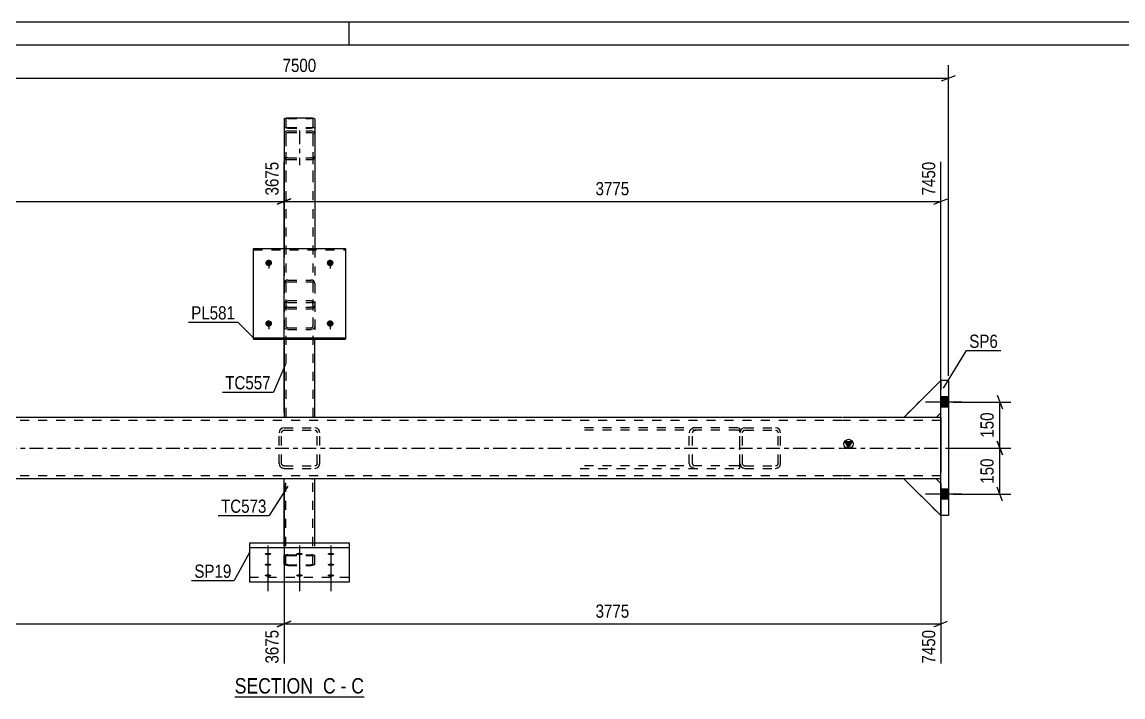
# Model space of a CAD drawing. Header units: millimetres. Extents: x 0 to 841, y 0 to 594.
# Drawn here: x 140 to 378.9, y 447.5 to 594 of the extents above; entities that cross this region are included whole.
import ezdxf

# ---------------------------------------------------------------- set-up
doc = ezdxf.new("R2010")
doc.units = ezdxf.units.MM
doc.linetypes.add('DXK_LINE_DOT2', pattern=[3.9198, 1.9599, -1.9599])
doc.linetypes.add('DXK_LINE_DOT3', pattern=[5.9187, 2.979, -0.9799, 0.9799, -0.9799])
doc.styles.add('Arial Narrow', font='ARIALN.TTF', dxfattribs={"height": 0.2})

# ---------------------------------------------------------------- blocks, each defined once
blk = doc.blocks.new('Unknown-761548517-1132')
at = {"color": 5, "linetype": 'Continuous'}
for p, q in [((841, 594), (0, 594)), ((211, 589), (211, 594)), ((836, 589), (5, 589))]:
    blk.add_line(p, q, dxfattribs=at)
blk = doc.blocks.new('Unknown-761548517-19 - 4753')
at = {"color": 6, "linetype": 'Continuous'}
blk.add_line((186.15, 447.48), (214.22, 447.48), dxfattribs=at)
at = {"color": 0, "linetype": 'Continuous'}
blk.add_wipeout([(204.26, 448.23), (204.26, 451.73), (186.15, 451.73), (186.15, 448.23)], dxfattribs=at)
at = {"color": 7, "linetype": 'Continuous', "style": 'Arial Narrow'}
blk.add_text('SECTION ', height=3.34, dxfattribs=at).set_placement((186.15, 448.23))
at = {"color": 0, "linetype": 'Continuous'}
blk.add_wipeout([(208.08, 448.23), (208.08, 451.73), (205.31, 451.73), (205.31, 448.23)], dxfattribs=at)
at = {"color": 7, "linetype": 'Continuous', "style": 'Arial Narrow'}
blk.add_text('C', height=3.34, dxfattribs=at).set_placement((205.31, 448.23))
at = {"color": 0, "linetype": 'Continuous'}
blk.add_wipeout([(210.4, 448.23), (210.4, 451.73), (209.13, 451.73), (209.13, 448.23)], dxfattribs=at)
at = {"color": 7, "linetype": 'Continuous', "style": 'Arial Narrow'}
blk.add_text('-', height=3.34, dxfattribs=at).set_placement((209.13, 448.23))
at = {"color": 0, "linetype": 'Continuous'}
blk.add_wipeout([(214.22, 448.23), (214.22, 451.73), (211.45, 451.73), (211.45, 448.23)], dxfattribs=at)
at = {"color": 7, "linetype": 'Continuous', "style": 'Arial Narrow'}
blk.add_text('C', height=3.34, dxfattribs=at).set_placement((211.45, 448.23))
blk = doc.blocks.new('Part-761548517-4762 - 4753')
at = {"color": 2, "linetype": 'Continuous'}
for p, q in [((339.36, 486.85), (339.36, 516.18)), ((341.03, 516.18), (339.36, 516.18)), ((341.03, 516.18), (341.03, 486.85)), ((341.03, 486.85), (339.36, 486.85))]:
    blk.add_line(p, q, dxfattribs=at)
blk = doc.blocks.new('Part-761548517-4828 - 4753')
at = {"color": 7, "linetype": 'DXK_LINE_DOT2'}
for p, q in [((331.36, 508.18), (339.36, 516.18)), ((339.36, 516.18), (339.36, 509.18)), ((339.36, 509.18), (338.36, 508.18)), ((338.36, 508.18), (331.36, 508.18))]:
    blk.add_line(p, q, dxfattribs=at)
blk = doc.blocks.new('Part-761548517-4832 - 4753')
at = {"color": 2, "linetype": 'Continuous'}
for p, q in [((338.36, 494.85), (331.36, 494.85)), ((331.36, 494.85), (339.36, 486.85)), ((339.36, 493.85), (338.36, 494.85))]:
    blk.add_line(p, q, dxfattribs=at)
at = {"color": 7, "linetype": 'DXK_LINE_DOT2'}
blk.add_line((339.36, 486.85), (339.36, 493.85), dxfattribs=at)
blk = doc.blocks.new('Part-761548517-4849 - 4753')
at = {"color": 2, "linetype": 'Continuous'}
for p, q in [((190.2, 525.14), (190.2, 544.83)), ((190.2, 544.83), (210.2, 544.83)), ((210.2, 544.83), (210.2, 525.14)), ((190.2, 525.41), (210.2, 525.41)), ((190.2, 525.14), (210.2, 525.14))]:
    blk.add_line(p, q, dxfattribs=at)
at = {"color": 7, "linetype": 'DXK_LINE_DOT2'}
blk.add_line((190.2, 544.56), (210.2, 544.56), dxfattribs=at)
blk = doc.blocks.new('Part-761548517-4785 - 4753')
at = {"color": 7, "linetype": 'DXK_LINE_DOT2'}
for p, q in [((295.88, 505.26), (295.8, 504.85)), ((295.8, 498.18), (295.8, 504.85)), ((296.33, 504.85), (296.37, 505.05)), ((296.33, 498.18), (296.33, 504.85)), ((296.86, 505.91), (296.46, 505.83)), ((296.66, 505.34), (296.86, 505.38)), ((296.86, 505.91), (303.53, 505.91)), ((296.86, 505.38), (303.53, 505.38)), ((303.94, 505.83), (303.53, 505.91)), ((303.53, 505.38), (303.73, 505.34)), ((304.02, 505.05), (304.06, 504.85)), ((304.06, 498.18), (304.06, 504.85)), ((304.6, 504.85), (304.52, 505.26)), ((304.6, 498.18), (304.6, 504.85)), ((295.8, 498.18), (295.88, 497.77)), ((296.37, 497.98), (296.33, 498.18)), ((296.46, 497.19), (296.86, 497.11)), ((296.86, 497.65), (296.66, 497.69)), ((296.86, 497.65), (303.53, 497.65)), ((296.86, 497.11), (303.53, 497.11)), ((303.73, 497.69), (303.53, 497.65)), ((303.53, 497.11), (303.94, 497.19)), ((304.06, 498.18), (304.02, 497.98)), ((304.52, 497.77), (304.6, 498.18))]:
    blk.add_line(p, q, dxfattribs=at)
for centre, radius, start, end in [((296.86, 504.85), 1.07, 112.5, 157.5), ((296.86, 504.85), 0.533, 112.5, 157.5), ((303.53, 504.85), 0.533, 22.5, 67.5), ((303.53, 504.85), 1.07, 22.5, 67.5), ((296.86, 498.18), 1.07, 202.5, 247.5), ((296.86, 498.18), 0.533, 202.5, 247.5), ((303.53, 498.18), 0.533, 292.5, 337.5), ((303.53, 498.18), 1.07, 292.5, 337.5)]:
    blk.add_arc(centre, radius, start, end, dxfattribs=at)
blk = doc.blocks.new('Part-761548517-4854 - 4753')
at = {"color": 7, "linetype": 'DXK_LINE_DOT2'}
for p, q in [((196.93, 537.52), (196.87, 537.23)), ((197.1, 537.76), (196.93, 537.52)), ((197.36, 537.93), (197.1, 537.76)), ((197.67, 537.98), (197.36, 537.93)), ((197.38, 537.5), (197.51, 537.58)), ((197.51, 537.58), (197.67, 537.61)), ((197.67, 537.98), (202.73, 537.98)), ((197.67, 537.61), (202.73, 537.61)), ((203.04, 537.93), (202.73, 537.98)), ((202.73, 537.61), (202.89, 537.58)), ((202.89, 537.58), (203.02, 537.5)), ((203.3, 537.76), (203.04, 537.93)), ((203.47, 537.52), (203.3, 537.76)), ((203.53, 537.23), (203.47, 537.52)), ((196.87, 537.23), (196.87, 528)), ((197.27, 537.23), (197.3, 537.38)), ((197.27, 537.23), (197.27, 528)), ((197.3, 537.38), (197.38, 537.5)), ((203.02, 537.5), (203.1, 537.38)), ((203.1, 537.38), (203.13, 537.23)), ((203.13, 537.23), (203.13, 528)), ((203.53, 537.23), (203.53, 528)), ((196.87, 532.76), (196.93, 533.05)), ((196.93, 533.05), (197.1, 533.29)), ((197.1, 533.29), (197.36, 533.45)), ((197.3, 532.9), (197.27, 532.76)), ((197.38, 533.02), (197.3, 532.9)), ((197.36, 533.45), (197.67, 533.51)), ((197.51, 533.11), (197.38, 533.02)), ((197.67, 533.13), (197.51, 533.11)), ((197.67, 533.51), (202.73, 533.51)), ((197.67, 533.13), (202.73, 533.13)), ((202.73, 533.51), (203.04, 533.45)), ((202.89, 533.11), (202.73, 533.13)), ((203.02, 533.02), (202.89, 533.11)), ((203.1, 532.9), (203.02, 533.02)), ((203.04, 533.45), (203.3, 533.29)), ((203.13, 532.76), (203.1, 532.9)), ((203.3, 533.29), (203.47, 533.05)), ((203.47, 533.05), (203.53, 532.76)), ((196.87, 532.47), (196.93, 532.18)), ((196.93, 532.18), (197.1, 531.94)), ((197.1, 531.94), (197.36, 531.78)), ((197.3, 532.33), (197.27, 532.47)), ((197.38, 532.21), (197.3, 532.33)), ((197.36, 531.78), (197.67, 531.72)), ((197.51, 532.12), (197.38, 532.21)), ((197.67, 532.1), (197.51, 532.12)), ((197.67, 532.1), (202.73, 532.1)), ((197.67, 531.72), (202.73, 531.72)), ((202.89, 532.12), (202.73, 532.1)), ((202.73, 531.72), (203.04, 531.78)), ((203.02, 532.21), (202.89, 532.12)), ((203.1, 532.33), (203.02, 532.21)), ((203.04, 531.78), (203.3, 531.94)), ((203.13, 532.47), (203.1, 532.33)), ((203.3, 531.94), (203.47, 532.18)), ((203.47, 532.18), (203.53, 532.47)), ((196.93, 527.71), (196.87, 528)), ((197.27, 528), (197.3, 527.85)), ((203.1, 527.85), (203.13, 528)), ((203.53, 528), (203.47, 527.71)), ((197.1, 527.47), (196.93, 527.71)), ((197.36, 527.3), (197.1, 527.47)), ((197.3, 527.85), (197.38, 527.73)), ((197.67, 527.25), (197.36, 527.3)), ((197.38, 527.73), (197.51, 527.65)), ((197.51, 527.65), (197.67, 527.62)), ((197.67, 527.62), (202.73, 527.62)), ((197.67, 527.25), (202.73, 527.25)), ((202.73, 527.62), (202.89, 527.65)), ((203.04, 527.3), (202.73, 527.25)), ((202.89, 527.65), (203.02, 527.73)), ((203.02, 527.73), (203.1, 527.85)), ((203.3, 527.47), (203.04, 527.3)), ((203.47, 527.71), (203.3, 527.47))]:
    blk.add_line(p, q, dxfattribs=at)
blk = doc.blocks.new('Part-761548517-4790 - 4753')
at = {"color": 2, "linetype": 'Continuous'}
for p, q in [((196.87, 480.9), (196.87, 494.85)), ((202.74, 494.85), (196.87, 494.85)), ((203.54, 494.85), (202.74, 494.85)), ((203.54, 480.9), (203.54, 494.85))]:
    blk.add_line(p, q, dxfattribs=at)
at = {"color": 7, "linetype": 'DXK_LINE_DOT2'}
for p, q in [((197.27, 476.33), (197.27, 494.85)), ((202.89, 494.85), (203.02, 494.85)), ((203.02, 494.85), (203.04, 494.85)), ((203.04, 494.85), (203.11, 494.85)), ((203.11, 494.85), (203.14, 494.85)), ((203.14, 476.33), (203.14, 494.85)), ((196.87, 476.33), (196.87, 480.9)), ((203.54, 476.33), (203.54, 480.9)), ((196.93, 478.16), (196.87, 478.06)), ((197.11, 478.25), (196.93, 478.16)), ((197.36, 478.31), (197.11, 478.25)), ((197.27, 478.06), (197.3, 478.11)), ((197.3, 478.11), (197.39, 478.16)), ((197.67, 478.33), (197.36, 478.31)), ((197.39, 478.16), (197.52, 478.19)), ((197.52, 478.19), (197.67, 478.2)), ((197.67, 478.33), (202.74, 478.33)), ((197.67, 478.2), (202.74, 478.2)), ((203.04, 478.31), (202.74, 478.33)), ((202.74, 478.2), (202.89, 478.19)), ((202.89, 478.19), (203.02, 478.16)), ((203.02, 478.16), (203.11, 478.11)), ((203.3, 478.25), (203.04, 478.31)), ((203.11, 478.11), (203.14, 478.06)), ((203.48, 478.16), (203.3, 478.25)), ((203.54, 478.06), (203.48, 478.16)), ((196.87, 476.33), (196.93, 476.22)), ((196.93, 476.22), (197.11, 476.13)), ((197.11, 476.13), (197.36, 476.07)), ((197.3, 476.27), (197.27, 476.33)), ((197.39, 476.23), (197.3, 476.27)), ((197.36, 476.07), (197.67, 476.05)), ((197.52, 476.2), (197.39, 476.23)), ((197.67, 476.19), (197.52, 476.2)), ((197.67, 476.19), (202.74, 476.19)), ((197.67, 476.05), (202.74, 476.05)), ((202.89, 476.2), (202.74, 476.19)), ((202.74, 476.05), (203.04, 476.07)), ((203.02, 476.23), (202.89, 476.2)), ((203.11, 476.27), (203.02, 476.23)), ((203.04, 476.07), (203.3, 476.13)), ((203.14, 476.33), (203.11, 476.27)), ((203.3, 476.13), (203.48, 476.22)), ((203.48, 476.22), (203.54, 476.33))]:
    blk.add_line(p, q, dxfattribs=at)
blk = doc.blocks.new('Bolt-761548517-4794 - 4753')
at = {"linetype": 'Continuous'}
for points in [[(193.54, 541.01), (193.38, 541.03), (193.24, 541.07), (193.1, 541.14), (192.99, 541.24), (192.9, 541.36), (192.84, 541.49), (192.81, 541.63), (192.81, 541.77), (192.84, 541.92), (192.9, 542.05), (192.99, 542.16), (193.1, 542.26), (193.24, 542.33), (193.38, 542.38), (193.54, 542.39), (193.69, 542.38), (193.83, 542.33), (193.97, 542.26), (194.08, 542.16), (194.17, 542.05), (194.23, 541.92), (194.26, 541.77), (194.26, 541.63), (194.23, 541.49), (194.17, 541.36), (194.08, 541.24), (193.97, 541.14), (193.83, 541.07), (193.69, 541.03)], [(193.54, 527.86), (193.38, 527.87), (193.24, 527.92), (193.1, 527.99), (192.99, 528.09), (192.9, 528.2), (192.84, 528.33), (192.81, 528.47), (192.81, 528.62), (192.84, 528.76), (192.9, 528.89), (192.99, 529.01), (193.1, 529.1), (193.24, 529.18), (193.38, 529.22), (193.54, 529.24), (193.69, 529.22), (193.83, 529.18), (193.97, 529.1), (194.08, 529.01), (194.17, 528.89), (194.23, 528.76), (194.26, 528.62), (194.26, 528.47), (194.23, 528.33), (194.17, 528.2), (194.08, 528.09), (193.97, 527.99), (193.83, 527.92), (193.69, 527.87)]]:
    blk.add_hatch(color=1, dxfattribs=at).paths.add_polyline_path(points)
at = {"color": 1, "linetype": 'Continuous'}
for p, q in [((193.54, 542.27), (193.54, 540.49)), ((193.54, 529.12), (193.54, 527.34))]:
    blk.add_line(p, q, dxfattribs=at)
blk = doc.blocks.new('Bolt-761548517-4795 - 4753')
at = {"linetype": 'Continuous'}
for points in [[(206.87, 541.01), (206.72, 541.03), (206.57, 541.07), (206.44, 541.14), (206.32, 541.24), (206.23, 541.36), (206.17, 541.49), (206.14, 541.63), (206.14, 541.77), (206.17, 541.92), (206.23, 542.05), (206.32, 542.16), (206.44, 542.26), (206.57, 542.33), (206.72, 542.38), (206.87, 542.39), (207.02, 542.38), (207.17, 542.33), (207.3, 542.26), (207.41, 542.16), (207.5, 542.05), (207.57, 541.92), (207.6, 541.77), (207.6, 541.63), (207.57, 541.49), (207.5, 541.36), (207.41, 541.24), (207.3, 541.14), (207.17, 541.07), (207.02, 541.03)], [(206.87, 527.86), (206.72, 527.87), (206.57, 527.92), (206.44, 527.99), (206.32, 528.09), (206.23, 528.2), (206.17, 528.33), (206.14, 528.47), (206.14, 528.62), (206.17, 528.76), (206.23, 528.89), (206.32, 529.01), (206.44, 529.1), (206.57, 529.18), (206.72, 529.22), (206.87, 529.24), (207.02, 529.22), (207.17, 529.18), (207.3, 529.1), (207.41, 529.01), (207.5, 528.89), (207.57, 528.76), (207.6, 528.62), (207.6, 528.47), (207.57, 528.33), (207.5, 528.2), (207.41, 528.09), (207.3, 527.99), (207.17, 527.92), (207.02, 527.87)]]:
    blk.add_hatch(color=1, dxfattribs=at).paths.add_polyline_path(points)
at = {"color": 1, "linetype": 'Continuous'}
for p, q in [((206.87, 542.27), (206.87, 540.49)), ((206.87, 529.12), (206.87, 527.34))]:
    blk.add_line(p, q, dxfattribs=at)
blk = doc.blocks.new('Bolt-761548517-4797 - 4753')
at = {"linetype": 'Continuous'}
for points in [[(193.37, 478.78), (193.52, 478.77), (193.67, 478.76), (193.8, 478.73), (193.92, 478.7), (194.01, 478.65), (194.07, 478.61), (194.1, 478.55), (194.1, 478.5), (194.07, 478.45), (194.01, 478.4), (193.92, 478.36), (193.8, 478.33), (193.67, 478.3), (193.52, 478.28), (193.37, 478.28), (193.22, 478.28), (193.07, 478.3), (192.94, 478.33), (192.83, 478.36), (192.74, 478.4), (192.67, 478.45), (192.64, 478.5), (192.64, 478.55), (192.67, 478.61), (192.74, 478.65), (192.83, 478.7), (192.94, 478.73), (193.07, 478.76), (193.22, 478.77)], [(200.2, 478.78), (200.36, 478.77), (200.5, 478.76), (200.64, 478.73), (200.75, 478.7), (200.84, 478.65), (200.9, 478.61), (200.93, 478.55), (200.93, 478.5), (200.9, 478.45), (200.84, 478.4), (200.75, 478.36), (200.64, 478.33), (200.5, 478.3), (200.36, 478.28), (200.2, 478.28), (200.05, 478.28), (199.91, 478.3), (199.77, 478.33), (199.66, 478.36), (199.57, 478.4), (199.51, 478.45), (199.47, 478.5), (199.47, 478.55), (199.51, 478.61), (199.57, 478.65), (199.66, 478.7), (199.77, 478.73), (199.91, 478.76), (200.05, 478.77)], [(207.04, 478.78), (207.19, 478.77), (207.34, 478.76), (207.47, 478.73), (207.58, 478.7), (207.67, 478.65), (207.73, 478.61), (207.77, 478.55), (207.77, 478.5), (207.73, 478.45), (207.67, 478.4), (207.58, 478.36), (207.47, 478.33), (207.34, 478.3), (207.19, 478.28), (207.04, 478.28), (206.89, 478.28), (206.74, 478.3), (206.61, 478.33), (206.49, 478.36), (206.4, 478.4), (206.34, 478.45), (206.31, 478.5), (206.31, 478.55), (206.34, 478.61), (206.4, 478.65), (206.49, 478.7), (206.61, 478.73), (206.74, 478.76), (206.89, 478.77)], [(193.37, 476.44), (193.52, 476.44), (193.67, 476.42), (193.8, 476.39), (193.92, 476.36), (194.01, 476.32), (194.07, 476.27), (194.1, 476.22), (194.1, 476.16), (194.07, 476.11), (194.01, 476.07), (193.92, 476.02), (193.8, 475.99), (193.67, 475.96), (193.52, 475.95), (193.37, 475.94), (193.22, 475.95), (193.07, 475.96), (192.94, 475.99), (192.83, 476.02), (192.74, 476.07), (192.67, 476.11), (192.64, 476.16), (192.64, 476.22), (192.67, 476.27), (192.74, 476.32), (192.83, 476.36), (192.94, 476.39), (193.07, 476.42), (193.22, 476.44)], [(207.04, 476.44), (207.19, 476.44), (207.34, 476.42), (207.47, 476.39), (207.58, 476.36), (207.67, 476.32), (207.73, 476.27), (207.77, 476.22), (207.77, 476.17), (207.73, 476.11), (207.67, 476.07), (207.58, 476.02), (207.47, 475.99), (207.34, 475.96), (207.19, 475.95), (207.04, 475.94), (206.89, 475.95), (206.74, 475.96), (206.61, 475.99), (206.49, 476.02), (206.4, 476.07), (206.34, 476.11), (206.31, 476.17), (206.31, 476.22), (206.34, 476.27), (206.4, 476.32), (206.49, 476.36), (206.61, 476.39), (206.74, 476.42), (206.89, 476.44)], [(193.37, 474.1), (193.52, 474.1), (193.67, 474.08), (193.8, 474.06), (193.92, 474.02), (194.01, 473.98), (194.07, 473.93), (194.1, 473.88), (194.1, 473.83), (194.07, 473.78), (194.01, 473.73), (193.92, 473.69), (193.8, 473.65), (193.67, 473.62), (193.52, 473.61), (193.37, 473.6), (193.22, 473.61), (193.07, 473.62), (192.94, 473.65), (192.83, 473.69), (192.74, 473.73), (192.67, 473.78), (192.64, 473.83), (192.64, 473.88), (192.67, 473.93), (192.74, 473.98), (192.83, 474.02), (192.94, 474.06), (193.07, 474.08), (193.22, 474.1)], [(200.2, 474.1), (200.36, 474.1), (200.5, 474.08), (200.64, 474.06), (200.75, 474.02), (200.84, 473.98), (200.9, 473.93), (200.93, 473.88), (200.93, 473.83), (200.9, 473.78), (200.84, 473.73), (200.75, 473.69), (200.64, 473.65), (200.5, 473.62), (200.36, 473.61), (200.2, 473.6), (200.05, 473.61), (199.91, 473.62), (199.77, 473.65), (199.66, 473.69), (199.57, 473.73), (199.51, 473.78), (199.48, 473.83), (199.48, 473.88), (199.51, 473.93), (199.57, 473.98), (199.66, 474.02), (199.77, 474.06), (199.91, 474.08), (200.05, 474.1)], [(207.04, 474.1), (207.19, 474.1), (207.34, 474.08), (207.47, 474.06), (207.58, 474.02), (207.67, 473.98), (207.73, 473.93), (207.77, 473.88), (207.77, 473.83), (207.73, 473.78), (207.67, 473.73), (207.58, 473.69), (207.47, 473.65), (207.34, 473.62), (207.19, 473.61), (207.04, 473.6), (206.89, 473.61), (206.74, 473.62), (206.61, 473.65), (206.49, 473.69), (206.4, 473.73), (206.34, 473.78), (206.31, 473.83), (206.31, 473.88), (206.34, 473.93), (206.4, 473.98), (206.49, 474.02), (206.61, 474.06), (206.74, 474.08), (206.89, 474.1)]]:
    blk.add_hatch(color=1, dxfattribs=at).paths.add_polyline_path(points)
at = {"color": 1, "linetype": 'Continuous'}
for p, q in [((193.37, 480.34), (193.37, 475.15)), ((200.2, 480.34), (200.2, 475.15)), ((207.04, 480.35), (207.04, 475.15)), ((193.37, 478.01), (193.37, 472.81)), ((207.04, 478.01), (207.04, 472.81)), ((193.37, 475.67), (193.37, 470.47)), ((200.2, 475.67), (200.2, 470.47)), ((207.04, 475.67), (207.04, 470.47))]:
    blk.add_line(p, q, dxfattribs=at)
blk = doc.blocks.new('Bolt-761548517-4800 - 4753')
at = {"linetype": 'Continuous'}
for points in [[(339.36, 512.61), (339.36, 510.41), (341.03, 510.41), (341.03, 512.61)], [(339.36, 512.61), (339.36, 510.41), (341.03, 510.41), (341.03, 512.61)], [(339.36, 492.61), (339.36, 490.41), (341.03, 490.41), (341.03, 492.61)], [(339.36, 492.61), (339.36, 490.41), (341.03, 490.41), (341.03, 492.61)]]:
    blk.add_hatch(color=1, dxfattribs=at).paths.add_polyline_path(points)
at = {"color": 1, "linetype": 'Continuous'}
for p, q in [((343.96, 511.51), (336.03, 511.51)), ((343.96, 511.51), (336.03, 511.51)), ((341.03, 512.61), (339.36, 512.61)), ((341.03, 512.61), (339.36, 512.61)), ((341.03, 510.41), (339.36, 510.41)), ((341.03, 510.41), (339.36, 510.41)), ((341.03, 492.61), (339.36, 492.61)), ((341.03, 492.61), (339.36, 492.61)), ((343.96, 491.51), (336.03, 491.51)), ((343.96, 491.51), (336.03, 491.51)), ((341.03, 490.41), (339.36, 490.41)), ((341.03, 490.41), (339.36, 490.41))]:
    blk.add_line(p, q, dxfattribs=at)
blk = doc.blocks.new('Part-761548517-4807 - 4753')
at = {"linetype": 'Continuous'}
blk.add_hatch(color=2, dxfattribs=at).paths.add_polyline_path([(319.36, 501.51), (318.56, 502.91), (320.16, 502.91)])
at = {"color": 2, "linetype": 'Continuous'}
for p, q in [((317.93, 508.18), (82.46, 508.18)), ((331.36, 508.18), (318.03, 508.18)), ((339.36, 508.18), (338.36, 508.18)), ((339.36, 506.85), (339.36, 496.18)), ((319.36, 501.51), (318.56, 502.91)), ((318.56, 502.91), (320.16, 502.91)), ((320.16, 502.91), (319.36, 501.51)), ((196.87, 494.85), (82.46, 494.85)), ((317.93, 494.85), (203.54, 494.85)), ((331.36, 494.85), (318.03, 494.85)), ((339.36, 494.85), (338.36, 494.85))]:
    blk.add_line(p, q, dxfattribs=at)
at = {"color": 7, "linetype": 'DXK_LINE_DOT2'}
for p, q in [((317.93, 507.51), (82.46, 507.51)), ((339.36, 507.51), (318.03, 507.51)), ((338.36, 508.18), (331.36, 508.18)), ((339.36, 508.18), (339.36, 506.85)), ((339.36, 508.18), (339.36, 507.79)), ((317.93, 495.51), (82.46, 495.51)), ((203.54, 494.85), (196.87, 494.85)), ((339.36, 495.51), (318.03, 495.51)), ((338.36, 494.85), (331.36, 494.85)), ((339.36, 494.85), (339.36, 496.18))]:
    blk.add_line(p, q, dxfattribs=at)
at = {"color": 7, "linetype": 'DXK_LINE_DOT3'}
for p, q in [((82.46, 501.51), (317.93, 501.51)), ((318.03, 501.51), (339.36, 501.51))]:
    blk.add_line(p, q, dxfattribs=at)
at = {"color": 2, "linetype": 'Continuous'}
blk.add_circle((319.36, 502.41), 1, dxfattribs=at)
blk = doc.blocks.new('Part-761548517-4808 - 4753')
at = {"color": 7, "linetype": 'DXK_LINE_DOT2'}
for p, q in [((195.88, 505.26), (195.8, 504.85)), ((195.8, 498.18), (195.8, 504.85)), ((196.34, 504.85), (196.38, 505.05)), ((196.34, 498.18), (196.34, 504.85)), ((196.87, 505.91), (196.46, 505.83)), ((196.66, 505.34), (196.87, 505.38)), ((196.87, 505.91), (203.54, 505.91)), ((196.87, 505.38), (203.54, 505.38)), ((203.94, 505.83), (203.54, 505.91)), ((203.54, 505.38), (203.74, 505.34)), ((204.03, 505.05), (204.07, 504.85)), ((204.07, 498.18), (204.07, 504.85)), ((204.6, 504.85), (204.52, 505.26)), ((204.6, 498.18), (204.6, 504.85)), ((195.8, 498.18), (195.88, 497.77)), ((196.38, 497.98), (196.34, 498.18)), ((196.46, 497.19), (196.87, 497.11)), ((196.87, 497.65), (196.66, 497.69)), ((196.87, 497.65), (203.54, 497.65)), ((196.87, 497.11), (203.54, 497.11)), ((203.74, 497.69), (203.54, 497.65)), ((203.54, 497.11), (203.94, 497.19)), ((204.07, 498.18), (204.03, 497.98)), ((204.52, 497.77), (204.6, 498.18))]:
    blk.add_line(p, q, dxfattribs=at)
for centre, radius, start, end in [((196.87, 504.85), 1.07, 112.5, 157.5), ((196.87, 504.85), 0.533, 112.5, 157.5), ((203.54, 504.85), 0.533, 22.5, 67.5), ((203.54, 504.85), 1.07, 22.5, 67.5), ((196.87, 498.18), 1.07, 202.5, 247.5), ((196.87, 498.18), 0.533, 202.5, 247.5), ((203.54, 498.18), 0.533, 292.5, 337.5), ((203.54, 498.18), 1.07, 292.5, 337.5)]:
    blk.add_arc(centre, radius, start, end, dxfattribs=at)
blk = doc.blocks.new('Part-761548517-4809 - 4753')
at = {"color": 7, "linetype": 'DXK_LINE_DOT2'}
for p, q in [((295.37, 505.91), (261.14, 505.91)), ((295.37, 505.38), (261.14, 505.38)), ((284.86, 505.26), (284.75, 504.85)), ((284.75, 498.18), (284.75, 504.85)), ((285.48, 504.85), (285.54, 505.05)), ((285.48, 498.18), (285.48, 504.85)), ((286.22, 505.91), (285.66, 505.83)), ((285.94, 505.34), (286.22, 505.38)), ((295.37, 505.91), (295.8, 505.85)), ((295.37, 505.38), (295.65, 505.34)), ((295.65, 505.34), (295.8, 505.27)), ((295.8, 497.18), (295.8, 505.85)), ((295.37, 497.65), (261.14, 497.65)), ((261.14, 497.11), (295.37, 497.11)), ((284.75, 498.18), (284.86, 497.77)), ((285.54, 497.98), (285.48, 498.18)), ((285.66, 497.19), (286.22, 497.11)), ((286.22, 497.65), (285.94, 497.69)), ((295.65, 497.69), (295.37, 497.65)), ((295.37, 497.11), (295.8, 497.18)), ((295.8, 497.76), (295.65, 497.69))]:
    blk.add_line(p, q, dxfattribs=at)
for centre, radius, start, end in [((285.99, 504.54), 1.34, 104.5546, 147.5894), ((286.1, 504.69), 0.668, 104.5546, 147.5894), ((285.99, 498.49), 1.34, 212.4106, 255.4454), ((286.1, 498.33), 0.668, 212.4106, 255.4454)]:
    blk.add_arc(centre, radius, start, end, dxfattribs=at)
blk = doc.blocks.new('Part-761548517-4829 - 4753')
at = {"color": 2, "linetype": 'Continuous'}
for p, q in [((331.36, 508.18), (339.36, 516.18)), ((339.36, 509.18), (338.36, 508.18)), ((338.36, 508.18), (331.36, 508.18))]:
    blk.add_line(p, q, dxfattribs=at)
at = {"color": 7, "linetype": 'DXK_LINE_DOT2'}
blk.add_line((339.36, 509.18), (339.36, 516.18), dxfattribs=at)
blk = doc.blocks.new('Part-761548517-4830 - 4753')
at = {"color": 7, "linetype": 'DXK_LINE_DOT2'}
for p, q in [((331.36, 508.18), (339.36, 516.18)), ((339.36, 516.18), (339.36, 509.18)), ((339.36, 509.18), (338.36, 508.18)), ((338.36, 508.18), (331.36, 508.18))]:
    blk.add_line(p, q, dxfattribs=at)
blk = doc.blocks.new('Part-761548517-4831 - 4753')
at = {"color": 7, "linetype": 'DXK_LINE_DOT2'}
for p, q in [((338.36, 494.85), (331.36, 494.85)), ((331.36, 494.85), (339.36, 486.85)), ((339.36, 493.85), (338.36, 494.85)), ((339.36, 486.85), (339.36, 493.85))]:
    blk.add_line(p, q, dxfattribs=at)
blk = doc.blocks.new('Part-761548517-4833 - 4753')
at = {"color": 7, "linetype": 'DXK_LINE_DOT2'}
for p, q in [((338.36, 494.85), (331.36, 494.85)), ((331.36, 494.85), (339.36, 486.85)), ((339.36, 493.85), (338.36, 494.85)), ((339.36, 486.85), (339.36, 493.85))]:
    blk.add_line(p, q, dxfattribs=at)
blk = doc.blocks.new('Part-761548517-4835 - 4753')
at = {"color": 2, "linetype": 'Continuous'}
for p, q in [((211.04, 480.9), (189.37, 480.9)), ((189.37, 480.9), (189.37, 472.49)), ((211.04, 472.49), (211.04, 480.9)), ((189.37, 479.9), (211.04, 479.9)), ((189.37, 472.49), (211.04, 472.49))]:
    blk.add_line(p, q, dxfattribs=at)
at = {"color": 7, "linetype": 'DXK_LINE_DOT2'}
blk.add_line((189.37, 473.49), (211.04, 473.49), dxfattribs=at)
blk = doc.blocks.new('Part-761548517-4836 - 4753')
at = {"color": 7, "linetype": 'DXK_LINE_DOT2'}
for p, q in [((196.93, 569.93), (196.87, 569.64)), ((196.87, 569.64), (196.87, 560.24)), ((197.1, 570.17), (196.93, 569.93)), ((197.36, 570.33), (197.1, 570.17)), ((197.27, 569.64), (197.3, 569.78)), ((197.27, 569.64), (197.27, 560.24)), ((197.3, 569.78), (197.39, 569.9)), ((197.67, 570.39), (197.36, 570.33)), ((197.39, 569.9), (197.52, 569.99)), ((197.52, 569.99), (197.67, 570.01)), ((197.67, 570.39), (202.74, 570.39)), ((197.67, 570.01), (202.74, 570.01)), ((203.04, 570.33), (202.74, 570.39)), ((202.74, 570.01), (202.89, 569.99)), ((202.89, 569.99), (203.02, 569.9)), ((203.02, 569.9), (203.11, 569.78)), ((203.3, 570.17), (203.04, 570.33)), ((203.11, 569.78), (203.14, 569.64)), ((203.14, 569.64), (203.14, 560.24)), ((203.48, 569.93), (203.3, 570.17)), ((203.54, 569.64), (203.48, 569.93)), ((203.54, 569.64), (203.54, 560.24)), ((196.87, 564.87), (196.93, 564.59)), ((196.93, 564.59), (197.1, 564.34)), ((197.1, 564.34), (197.36, 564.18)), ((197.3, 564.73), (197.27, 564.87)), ((197.39, 564.61), (197.3, 564.73)), ((197.36, 564.18), (197.67, 564.12)), ((197.52, 564.53), (197.39, 564.61)), ((197.67, 564.5), (197.52, 564.53)), ((197.67, 564.5), (202.74, 564.5)), ((197.67, 564.12), (202.74, 564.12)), ((202.89, 564.53), (202.74, 564.5)), ((202.74, 564.12), (203.04, 564.18)), ((203.02, 564.61), (202.89, 564.53)), ((203.11, 564.73), (203.02, 564.61)), ((203.04, 564.18), (203.3, 564.34)), ((203.14, 564.87), (203.11, 564.73)), ((203.3, 564.34), (203.48, 564.59)), ((203.48, 564.59), (203.54, 564.87))]:
    blk.add_line(p, q, dxfattribs=at)
at = {"color": 7, "linetype": 'DXK_LINE_DOT3'}
blk.add_line((200.2, 570.44), (200.2, 562.92), dxfattribs=at)
blk = doc.blocks.new('Part-761548517-4841 - 4753')
at = {"color": 2, "linetype": 'Continuous'}
for p, q in [((196.87, 572.94), (196.93, 573.05)), ((196.87, 572.94), (196.87, 544.83)), ((196.93, 573.05), (197.1, 573.14)), ((197.1, 573.14), (197.36, 573.2)), ((197.36, 573.2), (197.67, 573.22)), ((197.67, 573.22), (202.74, 573.22)), ((202.74, 573.22), (203.04, 573.2)), ((203.04, 573.2), (203.3, 573.14)), ((203.3, 573.14), (203.48, 573.05)), ((203.48, 573.05), (203.54, 572.94)), ((203.54, 572.94), (203.54, 544.83)), ((196.87, 525.14), (196.87, 508.18)), ((203.54, 508.18), (203.54, 525.14))]:
    blk.add_line(p, q, dxfattribs=at)
at = {"color": 7, "linetype": 'DXK_LINE_DOT2'}
for p, q in [((196.93, 571.11), (196.87, 571.21)), ((197.1, 571.02), (196.93, 571.11)), ((197.36, 570.96), (197.1, 571.02)), ((197.3, 573), (197.27, 572.94)), ((197.27, 572.94), (197.27, 508.18)), ((197.27, 571.21), (197.3, 571.16)), ((197.39, 573.04), (197.3, 573)), ((197.3, 571.16), (197.39, 571.12)), ((197.52, 573.07), (197.39, 573.04)), ((197.39, 571.12), (197.52, 571.09)), ((197.67, 573.08), (197.52, 573.07)), ((197.52, 571.09), (197.67, 571.08)), ((197.67, 573.08), (202.74, 573.08)), ((197.67, 571.08), (202.74, 571.08)), ((202.89, 573.07), (202.74, 573.08)), ((202.74, 571.08), (202.89, 571.09)), ((203.02, 573.04), (202.89, 573.07)), ((202.89, 571.09), (203.02, 571.12)), ((203.11, 573), (203.02, 573.04)), ((203.02, 571.12), (203.04, 571.13)), ((203.04, 571.13), (203.11, 571.16)), ((203.3, 571.02), (203.04, 570.96)), ((203.14, 572.94), (203.11, 573)), ((203.11, 571.16), (203.14, 571.21)), ((203.14, 572.94), (203.14, 508.18)), ((203.48, 571.11), (203.3, 571.02)), ((203.54, 571.21), (203.48, 571.11)), ((197.67, 570.94), (197.36, 570.96)), ((197.67, 570.94), (202.74, 570.94)), ((203.04, 570.96), (202.74, 570.94)), ((196.87, 544.83), (196.87, 525.14)), ((203.54, 544.83), (203.54, 525.14)), ((203.54, 508.18), (196.87, 508.18))]:
    blk.add_line(p, q, dxfattribs=at)
blk = doc.blocks.new('StraightDimension-761548517-4957 - 4753')
at = {"color": 7, "linetype": 'Continuous'}
for p, q in [((61.03, 493.85), (61.03, 460.21)), ((196.87, 493.85), (196.87, 454.73)), ((62.53, 463.94), (59.53, 462.74)), ((195.37, 462.74), (198.37, 463.94)), ((61.03, 463.34), (196.87, 463.34))]:
    blk.add_line(p, q, dxfattribs=at)
at = {"color": 0}
blk.add_wipeout([(133.21, 464.09), (133.21, 468.29), (124.69, 468.29), (124.69, 464.09)], dxfattribs=at)
at = {"color": 0, "linetype": 'Continuous'}
for points in [[(60.43, 462.64), (56.23, 462.64), (56.23, 459.61), (60.43, 459.61)], [(196.27, 462.64), (192.07, 462.64), (192.07, 454.13), (196.27, 454.13)]]:
    blk.add_wipeout(points, dxfattribs=at)
at = {"color": 3, "style": 'Arial Narrow'}
blk.add_text('3675', height=2.863, dxfattribs=at).set_placement((125.29, 464.69))
at = {"color": 3, "linetype": 'Continuous', "style": 'Arial Narrow'}
for s, height, p in [('0', 2.86, (59.83, 460.21)), ('3675', 2.863, (195.67, 454.73))]:
    blk.add_text(s, height=height, rotation=90.0002, dxfattribs=at).set_placement(p)
blk = doc.blocks.new('StraightDimension-761548517-4904 - 4753')
at = {"color": 7, "linetype": 'Continuous'}
for p, q in [((341.03, 517.18), (341.03, 584.65)), ((59.36, 581.8), (341.03, 581.8)), ((339.53, 581.2), (342.53, 582.4))]:
    blk.add_line(p, q, dxfattribs=at)
at = {"color": 0}
blk.add_wipeout([(204.45, 582.55), (204.45, 586.75), (195.94, 586.75), (195.94, 582.55)], dxfattribs=at)
at = {"color": 3, "style": 'Arial Narrow'}
blk.add_text('7500', height=2.863, dxfattribs=at).set_placement((196.54, 583.15))
blk = doc.blocks.new('StraightDimension-761548517-4935 - 4753')
at = {"color": 7, "linetype": 'Continuous'}
for p, q in [((196.87, 509.18), (196.87, 563.67)), ((61.03, 509.18), (61.03, 558.18)), ((62.53, 555.65), (59.53, 554.45)), ((61.03, 555.05), (196.87, 555.05)), ((195.37, 554.45), (198.37, 555.65))]:
    blk.add_line(p, q, dxfattribs=at)
at = {"color": 0, "linetype": 'Continuous'}
for points in [[(196.27, 564.27), (192.07, 564.27), (192.07, 555.75), (196.27, 555.75)], [(60.43, 558.78), (56.23, 558.78), (56.23, 555.75), (60.43, 555.75)]]:
    blk.add_wipeout(points, dxfattribs=at)
at = {"color": 0}
blk.add_wipeout([(133.21, 555.8), (133.21, 560), (124.69, 560), (124.69, 555.8)], dxfattribs=at)
at = {"color": 3, "linetype": 'Continuous', "style": 'Arial Narrow'}
for s, height, p in [('3675', 2.863, (195.67, 556.35)), ('0', 2.86, (59.83, 556.35))]:
    blk.add_text(s, height=height, rotation=90.0002, dxfattribs=at).set_placement(p)
at = {"color": 3, "style": 'Arial Narrow'}
blk.add_text('3675', height=2.863, dxfattribs=at).set_placement((125.29, 556.4))
blk = doc.blocks.new('StraightDimension-761548517-4858 - 4753')
at = {"color": 7, "linetype": 'Continuous'}
for p, q in [((351.59, 503.01), (352.79, 500.01)), ((340.36, 501.51), (354.59, 501.51)), ((352.19, 491.51), (352.19, 501.51)), ((352.79, 490.01), (351.59, 493.01)), ((342.03, 491.51), (354.59, 491.51))]:
    blk.add_line(p, q, dxfattribs=at)
at = {"color": 0}
blk.add_wipeout([(351.44, 499.86), (347.24, 499.86), (347.24, 493.17), (351.44, 493.17)], dxfattribs=at)
at = {"color": 3, "style": 'Arial Narrow'}
blk.add_text('150', height=2.863, rotation=90.0002, dxfattribs=at).set_placement((350.84, 493.77))
blk = doc.blocks.new('StraightDimension-761548517-4869 - 4753')
at = {"color": 7, "linetype": 'Continuous'}
for p, q in [((342.03, 511.51), (354.59, 511.51)), ((351.59, 513.01), (352.79, 510.01)), ((352.19, 501.51), (352.19, 511.51)), ((352.79, 500.01), (351.59, 503.01)), ((340.36, 501.51), (354.59, 501.51))]:
    blk.add_line(p, q, dxfattribs=at)
at = {"color": 0}
blk.add_wipeout([(351.44, 509.86), (347.24, 509.86), (347.24, 503.17), (351.44, 503.17)], dxfattribs=at)
at = {"color": 3, "style": 'Arial Narrow'}
blk.add_text('150', height=2.863, rotation=90.0002, dxfattribs=at).set_placement((350.84, 503.77))
blk = doc.blocks.new('StraightDimension-761548517-4946 - 4753')
at = {"color": 7, "linetype": 'Continuous'}
for p, q in [((196.87, 493.85), (196.87, 454.73)), ((339.36, 493.85), (339.36, 454.73)), ((198.37, 463.94), (195.37, 462.74)), ((337.86, 462.74), (340.86, 463.94)), ((196.87, 463.34), (339.36, 463.34))]:
    blk.add_line(p, q, dxfattribs=at)
at = {"color": 0}
blk.add_wipeout([(272.37, 464.09), (272.37, 468.29), (263.86, 468.29), (263.86, 464.09)], dxfattribs=at)
at = {"color": 0, "linetype": 'Continuous'}
blk.add_wipeout([(338.76, 462.64), (334.56, 462.64), (334.56, 454.13), (338.76, 454.13)], dxfattribs=at)
at = {"color": 3, "style": 'Arial Narrow'}
blk.add_text('3775', height=2.863, dxfattribs=at).set_placement((264.46, 464.69))
at = {"color": 3, "linetype": 'Continuous', "style": 'Arial Narrow'}
blk.add_text('7450', height=2.863, rotation=90.0002, dxfattribs=at).set_placement((338.16, 454.73))
blk = doc.blocks.new('StraightDimension-761548517-4922 - 4753')
at = {"color": 7, "linetype": 'Continuous'}
for p, q in [((196.87, 509.18), (196.87, 563.67)), ((339.36, 509.18), (339.36, 563.67)), ((198.37, 555.65), (195.37, 554.45)), ((196.87, 555.05), (339.36, 555.05)), ((337.86, 554.45), (340.86, 555.65))]:
    blk.add_line(p, q, dxfattribs=at)
at = {"color": 0, "linetype": 'Continuous'}
blk.add_wipeout([(338.76, 564.27), (334.56, 564.27), (334.56, 555.75), (338.76, 555.75)], dxfattribs=at)
at = {"color": 0}
blk.add_wipeout([(272.37, 555.8), (272.37, 560), (263.86, 560), (263.86, 555.8)], dxfattribs=at)
at = {"color": 3, "linetype": 'Continuous', "style": 'Arial Narrow'}
blk.add_text('7450', height=2.863, rotation=90.0002, dxfattribs=at).set_placement((338.16, 556.35))
at = {"color": 3, "style": 'Arial Narrow'}
blk.add_text('3775', height=2.863, dxfattribs=at).set_placement((264.46, 556.4))
blk = doc.blocks.new('Mark-761548517-4758 - 4753')
at = {"color": 0}
blk.add_wipeout([(351.77, 523.27), (351.77, 526.27), (345.55, 526.27), (345.55, 523.27)], dxfattribs=at)
blk.add_wipeout([(351.77, 523.27), (351.77, 526.27), (345.55, 526.27), (345.55, 523.27)], dxfattribs=at)
at = {"color": 30, "linetype": 'Continuous'}
for p, q in [((339.95, 514.51), (344.95, 522.67)), ((344.95, 522.67), (352.37, 522.67))]:
    blk.add_line(p, q, dxfattribs=at)
at = {"color": 3, "style": 'Arial Narrow'}
blk.add_text('SP6', height=2.863, dxfattribs=at).set_placement((345.55, 523.27))
blk = doc.blocks.new('Mark-761548517-4786 - 4753')
at = {"color": 0}
blk.add_wipeout([(193.06, 487.46), (193.06, 490.46), (183.19, 490.46), (183.19, 487.46)], dxfattribs=at)
blk.add_wipeout([(193.06, 487.46), (193.06, 490.46), (183.19, 490.46), (183.19, 487.46)], dxfattribs=at)
at = {"color": 30, "linetype": 'Continuous'}
for p in [(197.68, 493.22), (182.59, 486.86)]:
    blk.add_line(p, (193.66, 486.86), dxfattribs=at)
at = {"color": 3, "style": 'Arial Narrow'}
blk.add_text('TC573', height=2.863, dxfattribs=at).set_placement((183.19, 487.46))
blk = doc.blocks.new('Mark-761548517-10233 - 4753')
at = {"color": 0}
blk.add_wipeout([(185.44, 473.35), (185.44, 476.35), (177.4, 476.35), (177.4, 473.35)], dxfattribs=at)
blk.add_wipeout([(185.44, 473.35), (185.44, 476.35), (177.4, 476.35), (177.4, 473.35)], dxfattribs=at)
at = {"color": 30, "linetype": 'Continuous'}
for p in [(189.37, 478.87), (176.8, 472.75)]:
    blk.add_line(p, (186.04, 472.75), dxfattribs=at)
at = {"color": 3, "style": 'Arial Narrow'}
blk.add_text('SP19', height=2.863, dxfattribs=at).set_placement((177.4, 473.35))
blk = doc.blocks.new('Mark-761548517-4837 - 4753')
at = {"color": 0}
blk.add_wipeout([(193.96, 514.26), (193.96, 517.26), (184.1, 517.26), (184.1, 514.26)], dxfattribs=at)
blk.add_wipeout([(193.96, 514.26), (193.96, 517.26), (184.1, 517.26), (184.1, 514.26)], dxfattribs=at)
at = {"color": 30, "linetype": 'Continuous'}
for p in [(197.27, 519.84), (183.5, 513.66)]:
    blk.add_line(p, (194.56, 513.66), dxfattribs=at)
at = {"color": 3, "style": 'Arial Narrow'}
blk.add_text('TC557', height=2.863, dxfattribs=at).set_placement((184.1, 514.26))
blk = doc.blocks.new('Mark-761548517-10273 - 4753')
at = {"color": 0}
blk.add_wipeout([(186.22, 529.43), (186.22, 532.43), (176.72, 532.43), (176.72, 529.43)], dxfattribs=at)
blk.add_wipeout([(186.22, 529.43), (186.22, 532.43), (176.72, 532.43), (176.72, 529.43)], dxfattribs=at)
at = {"color": 30, "linetype": 'Continuous'}
for p in [(176.12, 528.83), (190.36, 525.29)]:
    blk.add_line(p, (186.82, 528.83), dxfattribs=at)
at = {"color": 3, "style": 'Arial Narrow'}
blk.add_text('PL581', height=2.863, dxfattribs=at).set_placement((176.72, 529.43))

msp = doc.modelspace()

# ---------------------------------------------------------------- block references
for name in ['Unknown-761548517-1132', 'Part-761548517-4841 - 4753', 'Part-761548517-4836 - 4753', 'Part-761548517-4849 - 4753', 'Bolt-761548517-4794 - 4753', 'Bolt-761548517-4795 - 4753', 'Part-761548517-4854 - 4753', 'Part-761548517-4828 - 4753', 'Part-761548517-4829 - 4753', 'Part-761548517-4830 - 4753', 'Part-761548517-4762 - 4753', 'Bolt-761548517-4800 - 4753', 'Part-761548517-4807 - 4753', 'Part-761548517-4808 - 4753', 'Part-761548517-4809 - 4753', 'Part-761548517-4785 - 4753', 'Part-761548517-4790 - 4753', 'Part-761548517-4832 - 4753', 'Part-761548517-4831 - 4753', 'Part-761548517-4833 - 4753', 'Part-761548517-4835 - 4753', 'Bolt-761548517-4797 - 4753']:
    msp.add_blockref(name, (0, 0))

# ---------------------------------------------------------------- next in the draw order: block references
for name in ['StraightDimension-761548517-4904 - 4753', 'StraightDimension-761548517-4858 - 4753', 'StraightDimension-761548517-4957 - 4753', 'Unknown-761548517-19 - 4753']:
    msp.add_blockref(name, (0, 0))

# ---------------------------------------------------------------- next in the draw order: block references
for name in ['StraightDimension-761548517-4935 - 4753', 'StraightDimension-761548517-4869 - 4753', 'StraightDimension-761548517-4946 - 4753', 'Mark-761548517-10233 - 4753']:
    msp.add_blockref(name, (0, 0))

# ---------------------------------------------------------------- next in the draw order: block references
for name in ['StraightDimension-761548517-4922 - 4753', 'Mark-761548517-10273 - 4753', 'Mark-761548517-4786 - 4753']:
    msp.add_blockref(name, (0, 0))

# ---------------------------------------------------------------- next in the draw order: block references
for name in ['Mark-761548517-4758 - 4753', 'Mark-761548517-4837 - 4753']:
    msp.add_blockref(name, (0, 0))

doc.saveas('drawing.dxf')
